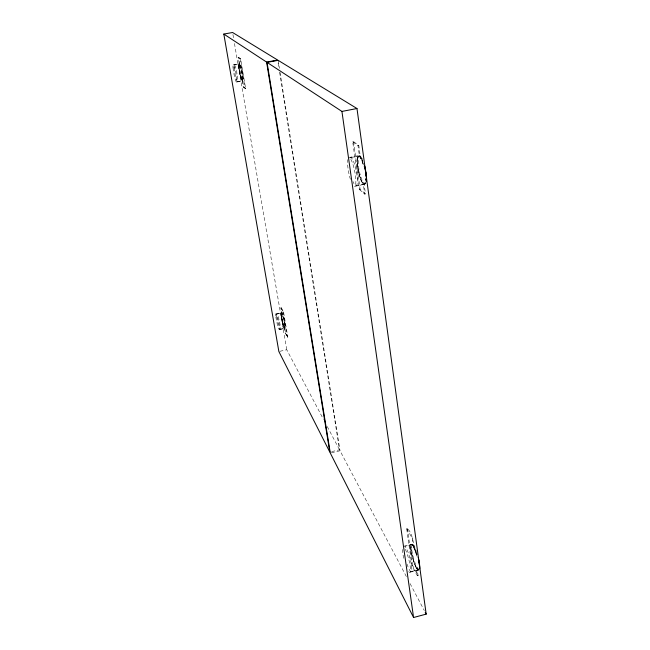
<?xml version="1.0" encoding="UTF-8"?>
<svg xmlns="http://www.w3.org/2000/svg" width="650" height="650" viewBox="0 0 650 650"><rect width="100%" height="100%" fill="white"/><g stroke="black" fill="none" stroke-linecap="round" stroke-linejoin="round"><path stroke-width="0.49" stroke-dasharray="3.25 2.44" d="M365.341 180.602L365.381 178.856M282.214 313.137L281.653 312.691L281.507 314.226A7.971 0.951 77.6 0 0 282.685 321.433C284.676 326.649 284.83 332.418 287.828 337.179L287.381 337.277C284.391 332.516 284.229 326.747 282.238 321.531A7.971 0.951 77.6 0 1 281.06 314.324L281.206 312.788L282.214 313.137L281.296 307.783L280.849 307.889L281.767 313.235M365.365 182.707L364.829 184.104L364.057 184.535L363.293 184.096L364.683 194.155L365.487 193.993L364.098 183.934L363.293 184.096M416.423 552.061A12.935 2.299 75 0 0 412.149 544.749L411.036 545.626L410.881 547.097A12.537 2.226 75 0 0 412.758 558.09L413.692 561.202A12.935 2.299 75 0 0 418.21 569.424L418.649 568.791M412.149 544.749L411.58 546.918A12.537 2.234 75 0 0 413.449 557.911L414.383 561.023A12.935 2.308 75 0 0 418.251 569.043M350.846 159.299A14.763 3.063 78.9 0 1 355.428 175.622A14.763 3.063 78.9 0 1 354.437 186.509L365.633 183.942M417.398 575.803L418.096 575.616L417.016 567.816L416.317 567.994L417.398 575.803L411.864 565.654L406.681 528.539L407.379 528.369C413.595 534.755 412.327 543.481 416.122 550.81M411.864 565.654L412.547 565.476L418.096 575.616M411.393 571.488L418.462 569.644A13.065 2.316 75 0 1 413.018 559.219A13.065 2.316 75 0 1 411.231 544.716A13.065 2.316 75 0 1 416.65 554.994M410.109 572.195L418.584 569.985A13.439 2.389 75 0 1 412.766 558.586A13.439 2.389 75 0 1 411.377 544.188A13.439 2.389 75 0 1 417.365 557.342M404.17 546.13L411.669 544.204M411.791 544.578L404.763 546.39A13.073 2.242 75.1 0 1 409.849 557.928A13.073 2.242 75.1 0 1 411.548 571.244A13.073 2.242 75.1 0 1 407.038 564.168M406.681 528.539L412.206 538.224L413.303 546.195L414.009 546.016M412.206 538.224L412.912 538.046M331.736 451.62L339.495 449.751L279.581 72.077M331.281 452.863L340.023 450.759L407.241 578.216M279.858 351.301L286.748 349.749L323.481 419.396M284.269 327.941L284.708 327.844M284.659 328.039L285.106 327.933M280.312 329.201L284.773 328.209M279.476 329.607L284.838 328.421M285.163 333.223L285.61 333.125M280.849 307.889L283.034 311.716L283.489 311.618L287.828 337.179M275.852 313.983L281.653 312.691M276.803 313.999L281.263 313.016M281.377 313.186L281.824 313.089M362.221 158.836L360.214 155.789L358.8 145.486L353.494 141.602L352.698 141.757L359.361 189.459L360.141 189.296L365.487 193.993M364.423 183.536L365.227 183.373A14.186 3.079 78.9 0 1 361.441 178.612L360.457 175.638A13.748 2.982 78.9 0 1 358.191 162.183L358.548 157.609A14.178 3.079 78.9 0 1 362.903 161.046M355.932 185.77L363.976 184.137M348.928 157.519L358.621 155.586M350.659 157.601L358.735 155.992M352.698 141.757L357.988 145.649L359.409 155.951L360.214 155.789M359.076 156.455L359.881 156.293M357.988 145.649L358.8 145.486M240.224 75.294L242.19 80.909L243.246 87.076L245.668 88.684L240.589 58.792L238.688 57.395L238.201 57.484L239.273 63.741L238.834 66.779A8.856 1.105 79.3 0 0 242.149 80.909A8.856 1.105 79.3 0 0 241.231 69.298A8.856 1.105 79.3 0 0 238.842 66.779A8.604 1.073 79.3 0 0 242.092 80.649A8.604 1.073 79.3 0 0 241.239 69.485A8.604 1.073 79.3 0 0 238.891 66.861M242.263 80.535L242.751 80.446M237.551 81.656L242.678 80.819L243.726 86.986L245.668 88.684M236.641 82.071L242.458 80.99M243.246 87.076L243.726 86.986M238.201 57.484L240.589 58.792M233.179 64.748L239.752 63.651L238.688 57.395M234.211 64.797L239.07 63.911M239.2 64.131L239.688 64.041M418.592 570.058L417.958 570.131L416.317 567.994M239.752 63.651L239.314 66.69A8.759 1.097 79.3 0 0 240.711 75.205L242.678 80.819M359.409 155.951L360.661 157.463L362.879 162.793M364.098 183.934L364.861 184.373M359.361 189.459L364.683 194.155M413.303 546.195L416.739 555.003M417.016 567.816L417.82 569.132M281.296 307.783L283.489 311.618M327.251 426.538L339.495 449.751M410.085 583.602L424.288 610.537M363.106 164.231L362.091 161.208A14.186 3.071 78.9 0 0 357.752 157.771L357.394 162.346A13.748 2.974 78.9 0 0 359.661 175.793L360.644 178.774A14.186 3.071 78.9 0 0 364.999 182.496M416.666 552.362L417.454 554.824M416.926 556.156L415.967 552.996A12.935 2.291 75 0 0 411.45 544.936M232.936 34.499L233.618 38.504M234.471 43.509L286.748 349.749M240.102 58.882L245.18 88.782M283.034 311.716L287.381 337.277M278.143 60.336L279.411 68.347M280.044 72.353L340.023 450.759M278.151 63.058L278.947 68.071M353.494 141.602L360.141 189.296M407.379 528.369L412.547 565.476M349.968 158.121A14.341 2.998 78.9 0 1 354.973 165.669A14.341 2.998 78.9 0 1 357.248 183.243A14.341 2.998 78.9 0 1 353.007 181.553M364.715 183.698A14.324 3.104 78.9 0 1 359.149 174.2A14.324 3.104 78.9 0 1 357.858 156.829A14.324 3.104 78.9 0 1 363.301 164.629M350.407 179.327A14.763 3.063 78.9 0 1 347.783 159.624M365.357 182.601A14.739 3.193 78.9 0 1 359.613 176.248A14.739 3.193 78.9 0 1 357.736 156.504A14.739 3.193 78.9 0 1 363.789 166.107M365.601 178.319A14.739 3.193 78.9 0 1 365.601 180.278M405.308 549.258A13.455 2.291 75.1 0 1 410.126 565.825A13.455 2.291 75.1 0 1 408.72 571.561M403.764 558.261A13.455 2.291 75.1 0 1 402.326 549.477M281.206 313.519L281.247 315.567A7.516 0.894 77.6 0 0 282.596 322.766L283.075 324.521A7.751 0.926 77.6 0 0 284.838 327.73L284.814 325.699A7.524 0.894 77.6 0 0 283.449 318.419L282.961 316.648A7.751 0.926 77.6 0 0 281.206 313.519M281.653 313.422L281.686 315.469A7.516 0.902 77.6 0 0 283.043 322.66L283.522 324.423A7.751 0.926 77.6 0 0 285.285 327.624L285.261 325.601A7.524 0.902 77.6 0 0 283.896 318.321L283.408 316.55A7.751 0.926 77.6 0 0 281.653 313.422M241.377 68.104L240.89 66.397A8.515 1.064 79.3 0 0 239.363 65.187L239.541 68.201A8.263 1.032 79.3 0 0 241.061 76.351L241.548 78.032A8.523 1.064 79.3 0 0 243.084 79.357L242.921 76.351A8.263 1.032 79.3 0 0 241.377 68.104M240.89 68.193L240.403 66.487A8.523 1.064 79.3 0 0 238.883 65.276L239.054 68.291A8.263 1.032 79.3 0 0 240.581 76.44L241.061 78.122A8.523 1.064 79.3 0 0 242.596 79.446L242.434 76.44A8.263 1.032 79.3 0 0 240.89 68.193M276.811 316.834A7.841 0.902 77.6 0 0 280.061 329.168A7.841 0.902 77.6 0 0 278.809 318.776A7.841 0.902 77.6 0 0 276.811 316.834M281.247 315.851A7.833 0.934 77.6 0 0 284.521 328.177A7.833 0.934 77.6 0 0 283.303 317.785A7.833 0.934 77.6 0 0 281.247 315.851M234.057 67.746A8.612 1.032 79.2 0 0 237.258 81.551A8.612 1.032 79.2 0 0 236.348 70.379A8.612 1.032 79.2 0 0 234.057 67.746M275.884 316.964A8.068 0.918 77.7 0 0 279.232 329.599A8.068 0.918 77.7 0 0 277.899 318.809A8.068 0.918 77.7 0 0 275.884 316.964M281.206 315.794A8.06 0.959 77.6 0 0 284.578 328.412A8.06 0.959 77.6 0 0 283.286 317.614A8.06 0.959 77.6 0 0 281.206 315.794M233.049 67.844A8.864 1.056 79.2 0 0 236.348 81.989A8.864 1.056 79.2 0 0 235.357 70.379A8.864 1.056 79.2 0 0 233.049 67.844"/><path stroke-width="0.97" d="M366.267 181.781L366.446 180.269A14.584 3.169 78.9 0 0 364.691 166.156M413.571 617.5L426.181 614.128L356.98 108.526L278.143 60.336L267.044 62.376L330.314 453.099L413.571 617.5L341.933 111.426L267.044 62.376M341.933 111.426L356.98 108.526M266.606 62.083L277.68 60.06L232.594 32.5L223.819 34.068L278.866 351.52L329.802 452.091L266.606 62.083L223.819 34.068M425.23 612.332L426.181 614.128M418.372 558.261A13.301 2.373 75 0 1 419.681 568.921M418.446 559.211A12.545 2.234 75 0 1 419.429 565.012M364.382 165.75A13.756 2.99 78.9 0 1 364.812 167.505M365.007 168.399A13.756 2.99 78.9 0 1 365.519 171.112M365.666 172.006A13.756 2.99 78.9 0 1 366.145 176.28"/></g></svg>
